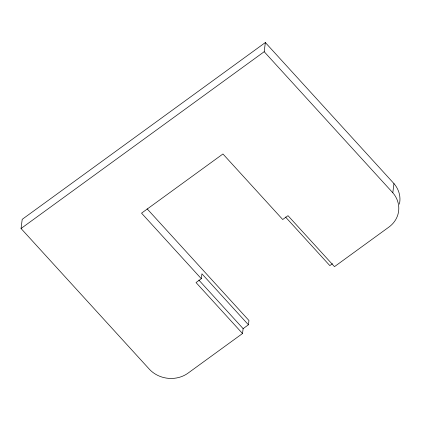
<?xml version="1.0" encoding="UTF-8"?>
<svg xmlns="http://www.w3.org/2000/svg" width="421" height="421" viewBox="0 0 421 421"><rect width="100%" height="100%" fill="white"/><g stroke="black" fill="none" stroke-linecap="round" stroke-linejoin="round"><path stroke-width="0.63" d="M147.129 208.842L248.958 320.513L248.416 324.791L243.133 328.633L242.517 333.527L188.071 373.111A27.633 24.728 7.2 0 1 149.665 369.549L21.05 228.508L22.208 219.341L265.351 42.547L393.961 183.588A27.633 24.728 7.2 0 1 399.387 204.153M242.517 333.527L196.028 282.549L201.312 278.702L201.933 273.813L248.416 324.791M21.05 228.508L264.193 51.715L265.351 42.547M201.312 278.702L141.545 213.158L222.946 153.97L282.712 219.515L288.001 215.673L334.485 266.651L388.93 227.066A27.633 24.728 7.2 0 0 392.804 192.76L393.961 183.588M332.464 263.683L329.817 265.604L285.543 217.052M264.193 51.715L392.804 192.76M198.859 280.086L243.133 328.633"/></g></svg>
